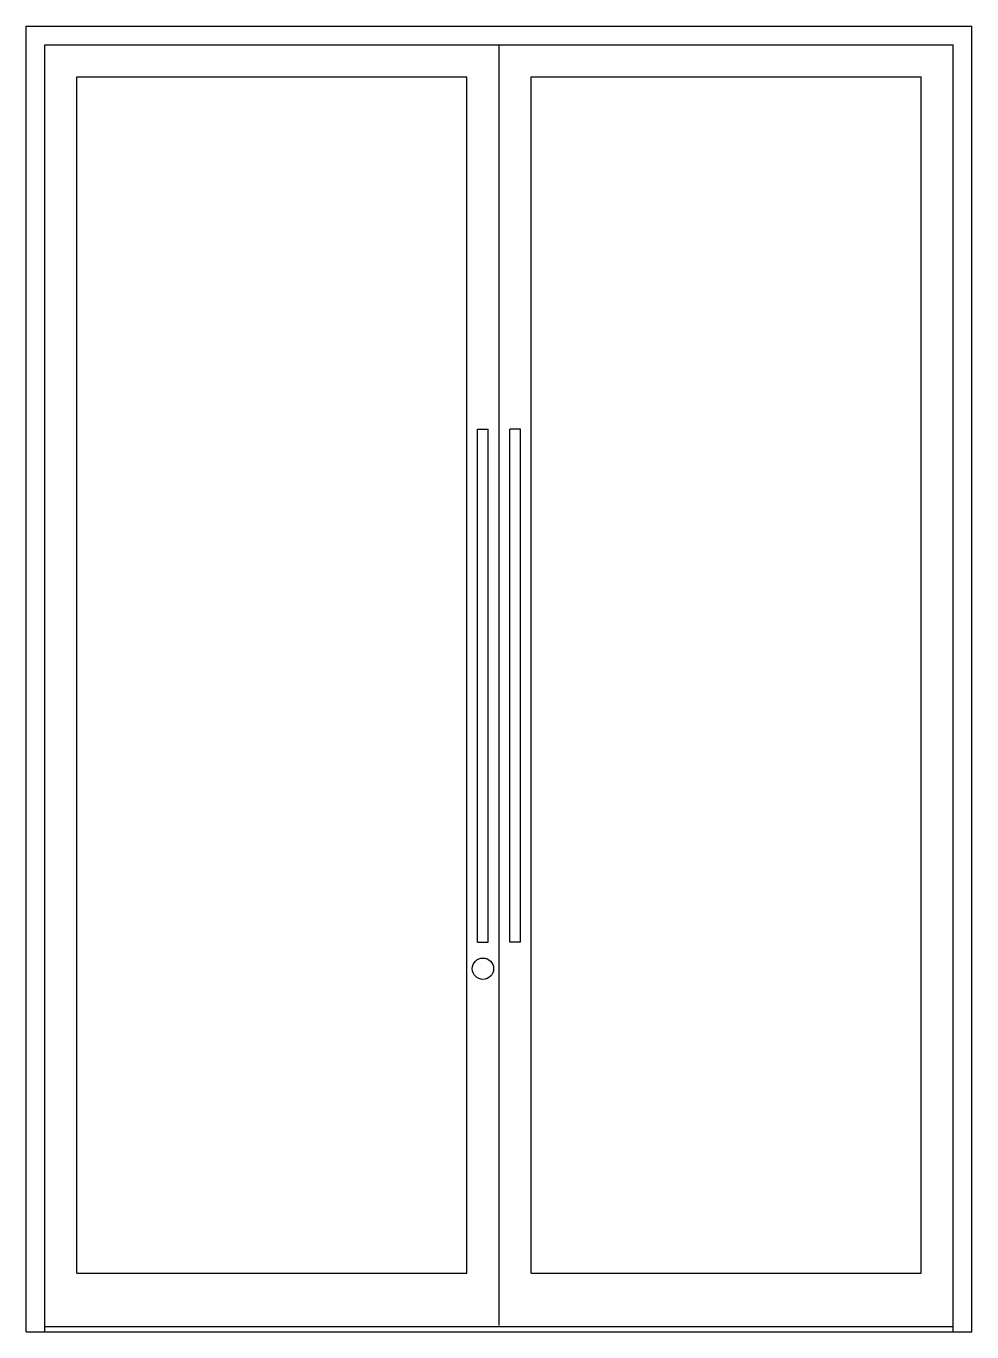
# Model space of a CAD drawing. Units: millimetres at full size, sheet at 1:100. Extents: x -6402 to -4632, y -3500 to -1055.
import ezdxf

# ---------------------------------------------------------------- set-up
doc = ezdxf.new("R2010")
doc.units = ezdxf.units.MM
doc.header["$LTSCALE"] = 100
doc.layers.add('0-0', color=7, linetype='Continuous')

msp = doc.modelspace()

# ---------------------------------------------------------------- linework, layer by layer
at = {"layer": '0-0'}
for p, q in [((-6402.3, -3499.8), (-6402.3, -1054.8)), ((-6402.3, -1054.8), (-4632.3, -1054.8)), ((-4632.3, -3499.8), (-4632.3, -1054.8)), ((-6367.3, -3499.8), (-6367.3, -1089.8)), ((-6367.3, -1089.8), (-4667.3, -1089.8)), ((-5517.3, -3487.8), (-5517.3, -1089.8)), ((-4667.3, -3499.8), (-4667.3, -1089.8)), ((-6307.3, -3389.8), (-6307.3, -1149.8)), ((-6307.3, -1149.8), (-5577.3, -1149.8)), ((-5577.3, -3389.8), (-5577.3, -1149.8)), ((-5457.3, -3389.8), (-5457.3, -1149.8)), ((-5457.3, -1149.8), (-4727.3, -1149.8)), ((-4727.3, -3389.8), (-4727.3, -1149.8)), ((-6307.3, -3389.8), (-5577.3, -3389.8)), ((-5457.3, -3389.8), (-4727.3, -3389.8)), ((-6367.3, -3489.8), (-4667.3, -3489.8)), ((-6402.3, -3499.8), (-4632.3, -3499.8))]:
    msp.add_line(p, q, dxfattribs=at)
at = {"layer": '0-0', "color": 4}
for p, q in [((-5557.3, -2769.8), (-5557.3, -1809.8)), ((-5557.3, -1809.8), (-5537.3, -1809.8)), ((-5537.3, -2769.8), (-5537.3, -1809.8)), ((-5497.3, -2769.8), (-5497.3, -1809.8)), ((-5477.3, -1809.8), (-5497.3, -1809.8)), ((-5477.3, -2769.8), (-5477.3, -1809.8)), ((-5557.3, -2769.8), (-5537.3, -2769.8)), ((-5477.3, -2769.8), (-5497.3, -2769.8))]:
    msp.add_line(p, q, dxfattribs=at)
msp.add_circle((-5547.3, -2819.8), 20, dxfattribs=at)

doc.saveas('drawing.dxf')
